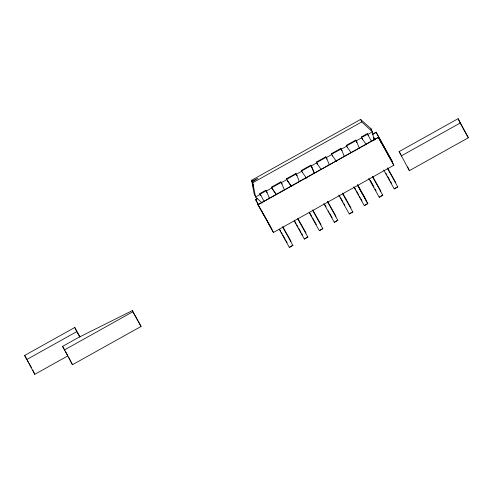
<?xml version="1.0" encoding="UTF-8"?>
<svg xmlns="http://www.w3.org/2000/svg" width="493" height="493" viewBox="0 0 493 493"><rect width="100%" height="100%" fill="white"/><g stroke="black" fill="none" stroke-linecap="round" stroke-linejoin="round"><path stroke-width="0.74" d="M252.441 181.997L257.888 178.33L251.978 180.993L253.322 186.656L252.441 181.997L252.786 182.749L255.565 197.04L262.128 202.894M260.298 194.396L255.565 197.04L254.135 193.909L251.64 180.247L360.611 119.429L370.995 128.691L372.431 131.822L374.002 140.456M252.786 182.749L361.757 121.931L372.431 131.822L367.698 134.46M264.137 201.366L259.86 193.613L265.85 190.267L266.978 192.387L266.731 191.839M280.837 181.911L281.084 182.453L271.625 187.734L271.372 187.186L280.837 181.911L281.965 184.025L281.713 183.476M296.065 174.091L286.606 179.372L286.353 178.83L295.818 173.548L296.946 175.662L295.818 173.548M310.8 165.186L311.046 165.728L301.587 171.009L301.334 170.467L310.8 165.186L314.349 173.154M326.033 157.366L316.568 162.647L316.321 162.105L325.781 156.823L326.908 158.937L325.781 156.823M341.014 149.009L331.549 154.291L331.302 153.742L340.762 148.461L341.889 150.581L340.762 148.461M355.995 140.647L346.53 145.928L346.283 145.386L355.743 140.104L356.87 142.218L355.743 140.104M367.26 133.677L367.507 134.219L361.517 137.565L361.264 137.023L367.26 133.677L371.537 141.429M260.107 194.156L266.103 190.816L265.85 190.267M266.294 191.056L271.809 187.975M281.275 182.693L286.797 179.612M296.256 174.331L301.778 171.25M311.237 165.968L316.759 162.893M326.218 157.612L331.74 154.531M341.199 149.25L346.721 146.168M356.186 140.887L361.702 137.806M258.671 205.168L255.534 199.474L257.543 198.352M372.726 134.071L376.079 132.204L392.44 161.852L376.079 132.204M255.633 199.683L257.642 198.562M372.153 134.657L376.171 132.414M380.775 141.46L393.858 165.229L273.424 232.449L257.894 204.626L378.328 137.405L381.514 143.069L380.183 140.172M257.993 204.841L378.328 137.405M67.535 356.051L34.775 374.335L24.65 355.459L74.788 327.481L80.008 336.824M399.139 151.585L458.126 118.665L468.35 137.757L409.363 170.67L399.139 151.585L401.006 154.925M26.567 359.65L76.705 331.666L74.788 327.481M401.16 155.985L460.142 123.071L458.126 118.665M62.593 346.363L78.516 337.477L132.334 310.627L141.06 326.44L72.477 364.715L62.593 346.363L64.829 350.369M64.275 350.03L132.851 311.755L132.334 310.627M367.766 203.547L364.265 205.606L367.803 203.627L357.635 185.423M289.354 247.406L292.854 245.354L289.354 247.406L279.186 229.202M304.335 239.05L307.835 236.991L304.335 239.05L294.167 220.839M319.316 230.687L322.823 228.629L319.316 230.687L309.154 212.477M334.303 222.325L337.804 220.272L334.303 222.325L323.796 203.529M349.284 213.962L352.785 211.91L349.284 213.962L338.777 195.166M379.246 197.243L382.747 195.185L379.246 197.243L368.739 178.441M394.227 188.881L397.728 186.822L394.227 188.881L383.72 170.085M362.337 139.014L366.521 144.837M347.355 147.37L351.127 152.633M332.368 155.733L336.559 161.562M317.387 164.095L321.159 169.352M302.406 172.458L306.591 178.287M287.425 180.82L291.141 185.953M286.353 178.83L291.197 186.077M272.444 189.176L276.16 194.31M271.372 187.186L276.216 194.439M257.894 204.626L265.425 217.727M460.142 123.071L468.35 137.757M378.427 137.621L393.858 165.229M387.646 168.058L395.897 182.823M387.227 168.027L397.765 186.902M385.982 173.388L386.765 174.812M387.48 176.075L389.772 180.179M390.481 181.442L391.645 183.538M361.264 137.023L362.392 139.137L362.145 138.595M372.696 176.494L380.916 191.185M372.283 176.469L382.784 195.265M370.249 180.407L371.001 181.751M371.747 183.088L374.002 187.118M375.124 189.133L375.876 190.477M370.286 180.487L371.408 182.502M372.16 183.84L372.911 185.183M375.161 189.213L375.912 190.557M346.283 145.386L347.411 147.499L347.158 146.951M357.715 184.857L365.935 199.548M357.296 184.832L367.803 203.627M354.516 187.426L355.675 189.522M356.427 190.859L358.682 194.889M359.391 196.152L360.18 197.576M360.894 198.839L362.059 200.928M353.758 186.804L364.265 205.606M331.302 153.742L332.43 155.856L332.177 155.313M342.697 193.139L350.954 207.91M342.315 193.194L352.822 211.99M339.196 195.197L339.948 196.534M340.657 197.798L342.949 201.908M343.658 203.171L344.823 205.267M316.321 162.105L317.449 164.218L317.196 163.676M311.046 165.728L311.927 167.3M327.753 201.582L335.967 216.267M327.334 201.551L337.841 220.353M324.924 204.817L326.089 206.912M328.301 210.862L329.09 212.286M329.805 213.543L332.091 217.653M301.334 170.467L302.462 172.581L302.215 172.039M312.735 209.864L320.986 224.629M312.691 210.505L322.86 228.709M309.604 212.588L311.859 216.618M312.568 217.881L313.733 219.97M314.072 220.562L316.321 224.592M298.123 218.892L306.005 232.992M297.71 218.867L307.872 237.071M294.586 220.87L296.09 223.557M296.835 224.894L298 226.99M298.752 228.333L301.001 232.363M301.716 233.627L302.505 235.05M282.766 226.583L291.024 241.354M282.723 227.23L292.891 245.434M259.86 193.613L260.933 195.604M280.018 229.984L280.77 231.322M281.478 232.585L282.267 234.009M282.982 235.272L285.268 239.382M285.983 240.646L287.148 242.735M252.712 182.305L251.64 180.247M255.534 199.474L258.474 204.731M260.242 208.317L260.988 209.654M261.734 210.986L262.479 212.317M263.219 213.648L265.333 217.37M265.696 218.023L270.435 226.509M271.168 227.815L271.896 229.122M132.851 311.755L141.06 326.44M76.705 331.666L79.693 337.009M65.575 351.706L67.818 355.712M68.564 357.049L72.477 364.715M24.65 355.459L26.517 358.799M27.633 360.802L28.378 362.133M29.124 363.47L31.367 367.476M407.637 166.899L409.363 170.67M385.766 150.155L386.358 151.45M368.135 135.248L368.326 135.667M360.611 119.429L361.757 121.931M287.234 180.401L287.481 180.943M272.253 188.757L272.5 189.306M273.424 232.449L265.801 218.393M259.3 206.401L259.873 207.652M32.858 370.144L34.775 374.335M356.815 142.089L359.298 148.073M341.834 150.451L344.317 156.429M326.853 158.814L329.336 164.791M311.872 167.176L314.294 173.031M296.885 175.539L299.368 181.516M281.904 183.895L284.387 189.879M266.923 192.258L269.406 198.235M370.995 128.691L371.291 130.201M375.037 139.648L373.984 137.757L375.05 139.679"/></g></svg>
